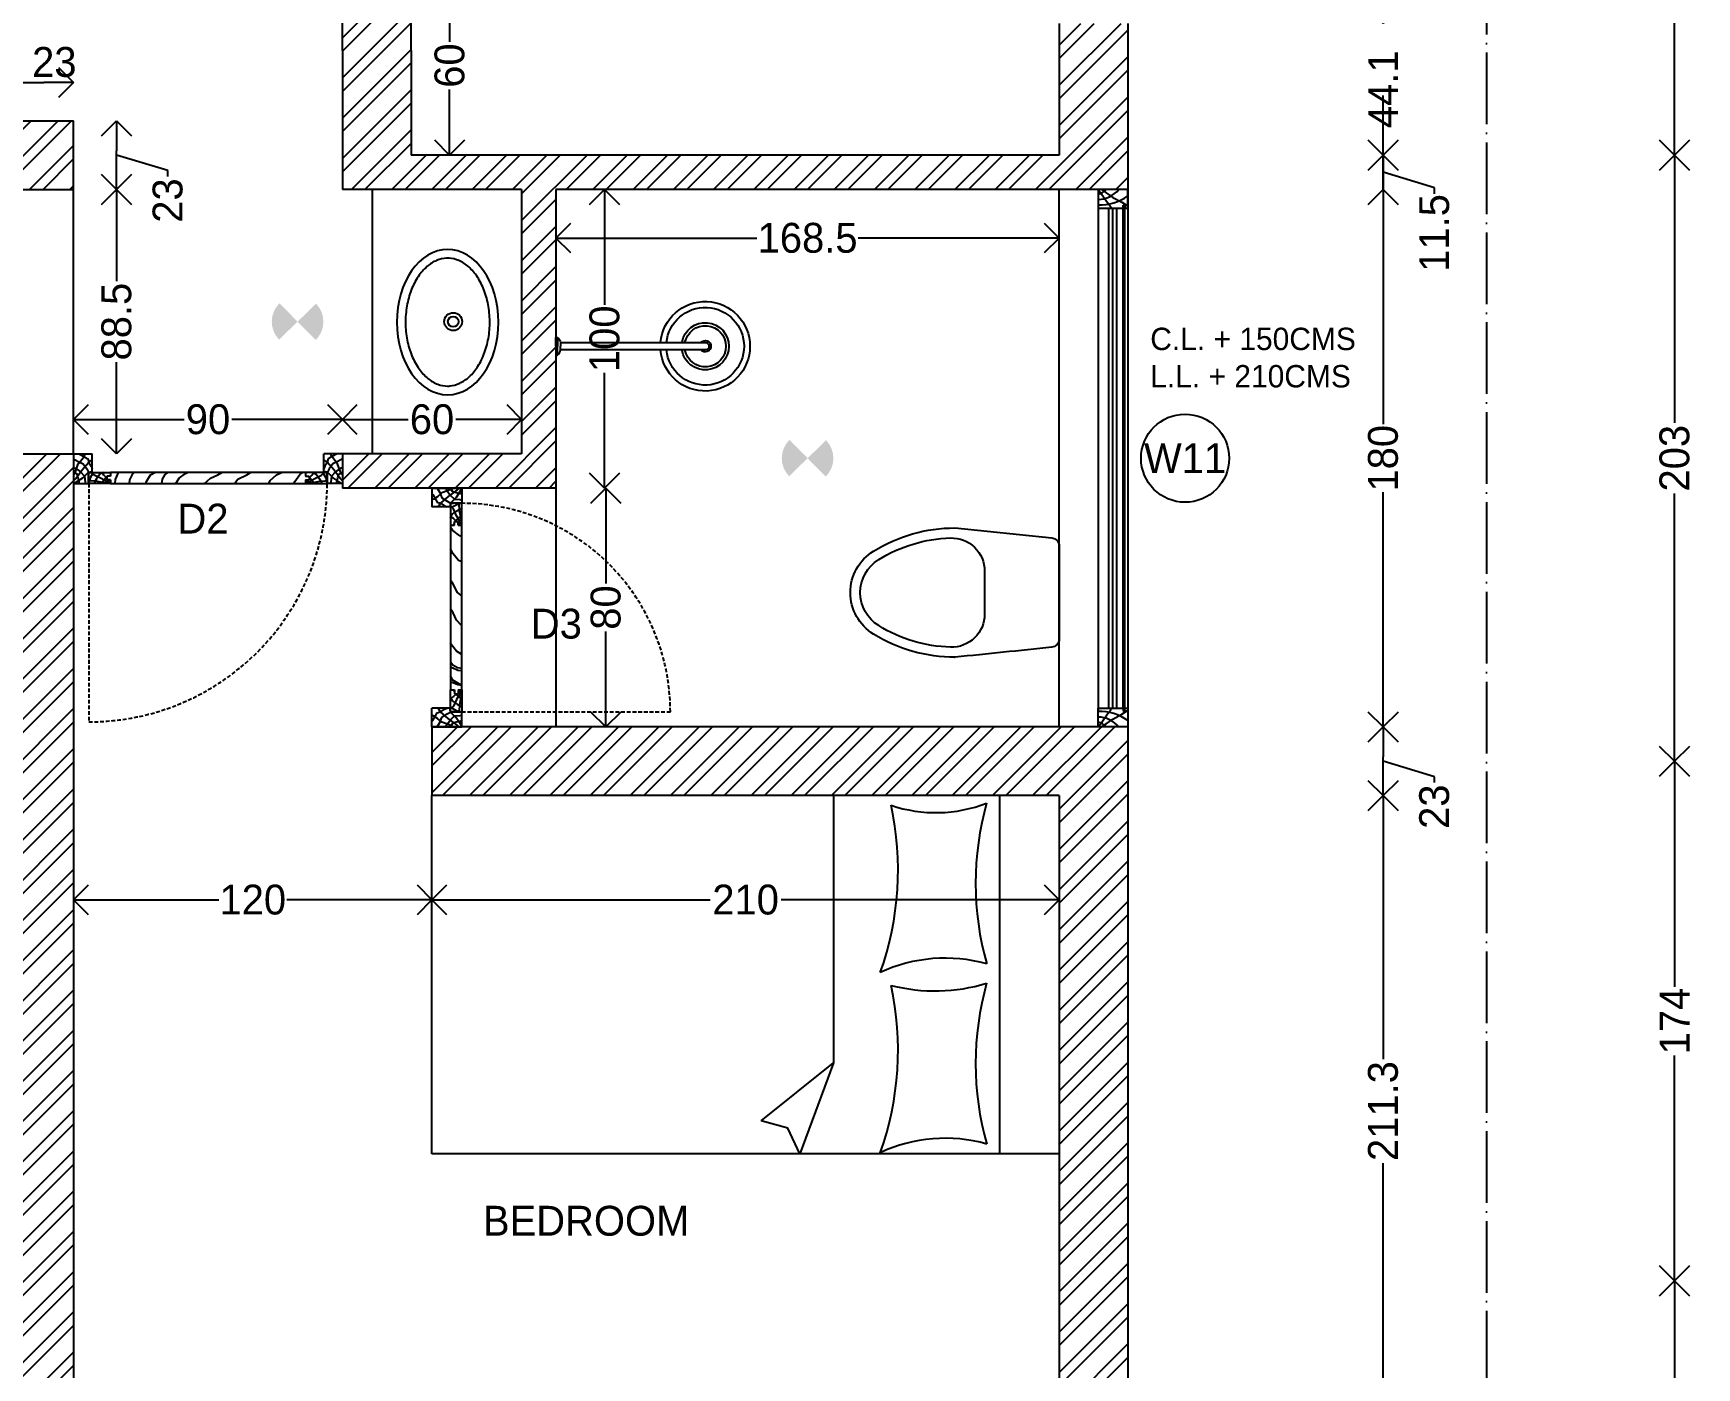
# Model space of a CAD drawing. Header units: metres. Extents: x -16 to 65907, y -5261 to 15511.
# Drawn here: x 20078 to 20635, y 4716 to 5163 of the extents above; entities that cross this region are included whole.
import ezdxf

# ---------------------------------------------------------------- set-up
doc = ezdxf.new("R2010")
doc.units = ezdxf.units.M
doc.header["$PDMODE"] = 67
doc.header["$PDSIZE"] = -5
for name, pattern in [('ACAD_ISO03W100', [30, 12, -18]), ('ACAD_ISO04W100', [30, 24, -3, 0, -3]), ('DASHED', [19.05, 12.7, -6.35])]:
    doc.linetypes.add(name, pattern=pattern)
doc.layers.get('0').update_dxf_attribs({"color": 6})
for name, color, linetype in [('BC-BOUNDARY', 3, 'ACAD_ISO04W100'), ('BC-CILL', 23, 'Continuous'), ('BC-DIMENSION', 8, 'Continuous'), ('BC-ELEC_FIT', 10, 'Continuous'), ('BC-FURNITURE', 5, 'Continuous'), ('BC-GREYCOLOR', 8, 'Continuous'), ('BC-HATCH', 8, 'Continuous'), ('BC-JOINERY', 93, 'Continuous'), ('BC-PLUMB-FIXTURE', 118, 'Continuous'), ('BC-TEXT', 7, 'Continuous'), ('BC-WALLS', 1, 'Continuous'), ('BC-WHITECOLOR', 7, 'Continuous')]:
    doc.layers.add(name, color=color, linetype=linetype)
doc.layers.get('BC-ELEC_FIT').off()
doc.styles.add('BC-1IN10-3', font='FreeSans.ttf', dxfattribs={"height": 6})
doc.styles.add('BC-1IN50-1', font='FreeSans.ttf', dxfattribs={"height": 10})
doc.dimstyles.new('BC-1IN10-3', dxfattribs={"dimtxt": 6, "dimasz": 6, "dimexe": 0.18, "dimexo": 0.0625, "dimgap": 1, "dimtad": 0, "dimtoh": 1, "dimzin": 12, "dimdsep": 46, "dimtxsty": 'BC-1IN10-3', "dimblk": 'OPEN90', "dimcen": 0.09, "dimse1": 1, "dimse2": 1, "dimclrd": 256, "dimclre": 256, "dimclrt": 7, "dimadec": 0, "dimazin": 0, "dimtfac": 1, "dimtdec": 1, "dimtofl": 0, "dimtmove": 1, "dimatfit": 3, "dimldrblk": 'OPEN90', "dimfxl": 1, "dimtolj": 1, "dimtzin": 0, "dimlwd": -3, "dimarcsym": 0})
doc.dimstyles.new('BC-1IN50-1', dxfattribs={"dimtxt": 10, "dimasz": 10, "dimexe": 0.18, "dimexo": 0.0625, "dimgap": 1, "dimtad": 0, "dimdec": 1, "dimzin": 12, "dimdsep": 46, "dimtxsty": 'BC-1IN50-1', "dimblk": 'OPEN90', "dimcen": 0.09, "dimse1": 1, "dimse2": 1, "dimclrd": 8, "dimclre": 256, "dimclrt": 7, "dimadec": 0, "dimazin": 0, "dimtfac": 1, "dimtdec": 0, "dimtofl": 0, "dimtmove": 1, "dimatfit": 3, "dimfxl": 1, "dimtolj": 1, "dimtzin": 0, "dimlwd": -3, "dimarcsym": 0})

# ---------------------------------------------------------------- blocks, each defined once
blk = doc.blocks.new('BC-WC')
at = {"linetype": 'ByBlock'}
for points in [[(193.3, 400), (461.7, 520.1, -0.384412), (493.6, 509.8), (633.6, 267.3, -0.383904), (626.6, 234.6, -0.001434), (389.3, 62.9, -0.140641), (141, 0, -0.259738), (18, 73.6, -0.259738), (15.8, 216.9, -0.139471)], [(336.3, 332.2), (401.2, 219.9, -0.422961), (362, 81.9, -0.13189), (141.9, 30, -0.259738), (44, 88.6, -0.259738), (42.2, 202.7, -0.13189), (197.1, 367.3, -0.422961)]]:
    blk.add_lwpolyline(points, format="xyb", close=True, dxfattribs=at)
blk.add_arc((374.7, 83.2), 25, 299.84, 305.7189, dxfattribs=at)
blk = doc.blocks.new('BC-WASH-COUNTER')
for radius in [2.5, 1.47]:
    blk.add_circle((20.09, 15.74), radius)
at = {"extrusion": (0, 0, -1)}
blk.add_ellipse((20.23, 14.18), major_axis=(-20.28, 0), ratio=0.7, start_param=3.141593, end_param=9.424778, dxfattribs=at)
blk.add_open_spline([(38.07, 14.18), (38.07, 13.26), (37.9, 12.33), (37.2, 10.48), (36.67, 9.56), (35.23, 7.8), (34.32, 6.96), (32.19, 5.44), (30.95, 4.77), (28.25, 3.65), (26.77, 3.21), (23.7, 2.6), (22.09, 2.44), (18.88, 2.41), (17.27, 2.54), (14.17, 3.08), (12.68, 3.5), (9.92, 4.56), (8.66, 5.22), (6.45, 6.7), (5.5, 7.53), (3.99, 9.27), (3.41, 10.18), (2.64, 12.03), (2.43, 12.95), (2.35, 14.81), (2.49, 15.74), (3.11, 17.58), (3.6, 18.51), (4.95, 20.28), (5.82, 21.14), (7.89, 22.69), (9.09, 23.39), (11.74, 24.56), (13.19, 25.03), (16.24, 25.69), (17.83, 25.88), (21.04, 25.98), (22.66, 25.88), (25.78, 25.4), (27.29, 25.01), (30.1, 24), (31.39, 23.37), (33.67, 21.93), (34.65, 21.12), (36.25, 19.39), (36.86, 18.48), (37.72, 16.65), (37.97, 15.72), (38.06, 14.59), (38.07, 14.39), (38.07, 14.18)], degree=3, knots=[0, 0, 0, 0, 0.25944, 0.25944, 0.518879, 0.518879, 0.778319, 0.778319, 1.037759, 1.037759, 1.297198, 1.297198, 1.556638, 1.556638, 1.816078, 1.816078, 2.075517, 2.075517, 2.334957, 2.334957, 2.594397, 2.594397, 2.853836, 2.853836, 3.113276, 3.113276, 3.372716, 3.372716, 3.632155, 3.632155, 3.891595, 3.891595, 4.151035, 4.151035, 4.410474, 4.410474, 4.669914, 4.669914, 4.929354, 4.929354, 5.188793, 5.188793, 5.448233, 5.448233, 5.707673, 5.707673, 5.967112, 5.967112, 6.226552, 6.226552, 6.283185, 6.283185, 6.283185, 6.283185])
blk = doc.blocks.new('BC-SHOWER')
for p in [(-12.3, -15.1), (12.3, -15.1)]:
    blk.add_line(p, (0, -15.1))
for points in [[(0, 0), (-29.6, 0)], [(0, 0), (29.6, 0)], [(-29.6, -4.1), (0, -4.1)], [(-28.3, -5.1), (0, -5.1)], [(29.6, -4.1), (0, -4.1)], [(28.3, -5.1), (0, -5.1)]]:
    blk.add_lwpolyline(points)
for points in [[(-29.6, 0), (-29.6, -4.1, 0.347987), (-28.6, -5.1), (-28.3, -5.1, 0.2725), (-12.3, -15.1, 6.671192)], [(29.6, 0), (29.6, -4.1, -0.347987), (28.6, -5.1), (28.3, -5.1, -0.2725), (12.3, -15.1, -6.671192)], [(-12.3, -15.1), (-12.3, -500, 1), (12.3, -500), (12.3, -15.1)]]:
    blk.add_lwpolyline(points, format="xyb")
for centre, radius, start, end in [((0, -499.7), 150, 94.703, 85.297), ((0, -499.7), 130, 95.4289, 84.5711), ((0, -500), 79.1, 100.1897, 79.8103), ((0, -500), 69.1, 100.1897, 79.8103), ((0, -500), 19.1, 130.087, 49.9128)]:
    blk.add_arc(centre, radius, start, end)
blk = doc.blocks.new('_OPEN90')
at = {"color": 0, "linetype": 'ByBlock'}
for p, q in [((0, 0), (-1, 0)), ((-0.5, 0.5), (0, 0)), ((0, 0), (-0.5, -0.5))]:
    blk.add_line(p, q, dxfattribs=at)
blk = doc.blocks.new('*D1038')
at = {"layer": 'BC-DIMENSION', "color": 8, "lineweight": -3}
for p, q in [((20217.28, 5172.57), (20217.28, 5160.56)), ((20217.28, 5132.57), (20217.28, 5144.57))]:
    blk.add_line(p, q, dxfattribs=at)
at = {"layer": 'Defpoints', "color": 0}
for p in [(20204.38, 5182.57), (20204.38, 5122.57), (20217.28, 5122.57)]:
    blk.add_point(p, dxfattribs=at)
at = {"layer": 'BC-DIMENSION', "color": 8, "lineweight": -3, "xscale": 10, "yscale": 10, "zscale": 10}
for p, rotation in [((20217.28, 5182.57), 90), ((20217.28, 5122.57), 270)]:
    blk.add_blockref('_OPEN90', p, dxfattribs=dict(at, rotation=rotation))
at = {"layer": 'BC-DIMENSION', "color": 7, "insert": (20217.28, 5152.57), "char_height": 10, "attachment_point": 5, "rotation": 90, "style": 'BC-1IN50-1'}
blk.add_mtext('\\A1;60', dxfattribs=at)
blk = doc.blocks.new('*D1199')
at = {"layer": 'BC-DIMENSION', "color": 8, "linetype": 'Continuous', "lineweight": -3}
for p, q in [((20627.4, 4735.57), (20627.4, 4680.34)), ((20627.4, 4591.27), (20627.4, 4646.49))]:
    blk.add_line(p, q, dxfattribs=at)
at = {"layer": 'Defpoints', "color": 0}
for p in [(20627.4, 4745.57), (20634.82, 4745.57), (20634.82, 4581.27)]:
    blk.add_point(p, dxfattribs=at)
at = {"layer": 'BC-DIMENSION', "color": 8, "lineweight": -3, "xscale": 10, "yscale": 10, "zscale": 10}
for p, rotation in [((20627.4, 4745.57), 90), ((20627.4, 4581.27), 270)]:
    blk.add_blockref('_OPEN90', p, dxfattribs=dict(at, rotation=rotation))
at = {"layer": 'BC-DIMENSION', "color": 7, "insert": (20627.4, 4663.42), "char_height": 10, "attachment_point": 5, "rotation": 90, "style": 'BC-1IN50-1'}
blk.add_mtext('\\A1;164.3', dxfattribs=at)
blk = doc.blocks.new('*D1200')
at = {"layer": 'BC-DIMENSION', "color": 8, "linetype": 'Continuous', "lineweight": -3}
for p, q in [((20627.4, 4909.57), (20627.4, 4844.06)), ((20627.4, 4755.57), (20627.4, 4821.07))]:
    blk.add_line(p, q, dxfattribs=at)
at = {"layer": 'Defpoints', "color": 0}
for p in [(20627.4, 4919.57), (20634.82, 4919.57), (20634.82, 4745.57)]:
    blk.add_point(p, dxfattribs=at)
at = {"layer": 'BC-DIMENSION', "color": 8, "lineweight": -3, "xscale": 10, "yscale": 10, "zscale": 10}
for p, rotation in [((20627.4, 4919.57), 90), ((20627.4, 4745.57), 270)]:
    blk.add_blockref('_OPEN90', p, dxfattribs=dict(at, rotation=rotation))
at = {"layer": 'BC-DIMENSION', "color": 7, "insert": (20627.4, 4832.57), "char_height": 10, "attachment_point": 5, "rotation": 90, "style": 'BC-1IN50-1'}
blk.add_mtext('\\A1;174', dxfattribs=at)
blk = doc.blocks.new('*D1201')
at = {"layer": 'BC-DIMENSION', "color": 8, "linetype": 'Continuous', "lineweight": -3}
for p, q in [((20627.4, 5112.57), (20627.4, 5032.93)), ((20627.4, 4929.57), (20627.4, 5009.2))]:
    blk.add_line(p, q, dxfattribs=at)
at = {"layer": 'Defpoints', "color": 0}
for p in [(20627.4, 5122.57), (20634.82, 5122.57), (20634.82, 4919.57)]:
    blk.add_point(p, dxfattribs=at)
at = {"layer": 'BC-DIMENSION', "color": 8, "lineweight": -3, "xscale": 10, "yscale": 10, "zscale": 10}
for p, rotation in [((20627.4, 5122.57), 90), ((20627.4, 4919.57), 270)]:
    blk.add_blockref('_OPEN90', p, dxfattribs=dict(at, rotation=rotation))
at = {"layer": 'BC-DIMENSION', "color": 7, "insert": (20627.4, 5021.07), "char_height": 10, "attachment_point": 5, "rotation": 90, "style": 'BC-1IN50-1'}
blk.add_mtext('\\A1;203', dxfattribs=at)
blk = doc.blocks.new('*D1202')
at = {"layer": 'BC-DIMENSION', "color": 8, "linetype": 'Continuous', "lineweight": -3}
for p, q in [((20627.4, 5262.77), (20627.4, 5214.63)), ((20627.4, 5132.57), (20627.4, 5180.71))]:
    blk.add_line(p, q, dxfattribs=at)
at = {"layer": 'Defpoints', "color": 0}
for p in [(20627.4, 5272.77), (20634.82, 5272.77), (20634.82, 5122.57)]:
    blk.add_point(p, dxfattribs=at)
at = {"layer": 'BC-DIMENSION', "color": 8, "lineweight": -3, "xscale": 10, "yscale": 10, "zscale": 10}
for p, rotation in [((20627.4, 5272.77), 90), ((20627.4, 5122.57), 270)]:
    blk.add_blockref('_OPEN90', p, dxfattribs=dict(at, rotation=rotation))
at = {"layer": 'BC-DIMENSION', "color": 7, "insert": (20627.4, 5197.67), "char_height": 10, "attachment_point": 5, "rotation": 90, "style": 'BC-1IN50-1'}
blk.add_mtext('\\A1;150.2', dxfattribs=at)
blk = doc.blocks.new('*D1238')
at = {"layer": 'BC-TEXT', "color": 8, "linetype": 'Continuous', "lineweight": -3}
for p, q in [((20529.82, 4898.07), (20529.82, 4819.81)), ((20529.82, 4706.78), (20529.82, 4785.03))]:
    blk.add_line(p, q, dxfattribs=at)
at = {"layer": 'Defpoints', "color": 0}
for p in [(20421.38, 4908.07), (20529.82, 4908.07), (20444.38, 4696.78)]:
    blk.add_point(p, dxfattribs=at)
at = {"layer": 'BC-TEXT', "color": 8, "lineweight": -3, "xscale": 10, "yscale": 10, "zscale": 10}
for p, rotation in [((20529.82, 4908.07), 90), ((20529.82, 4696.78), 270)]:
    blk.add_blockref('_OPEN90', p, dxfattribs=dict(at, rotation=rotation))
at = {"layer": 'BC-TEXT', "color": 7, "insert": (20529.82, 4802.42), "char_height": 10, "attachment_point": 5, "rotation": 90, "style": 'BC-1IN50-1'}
blk.add_mtext('\\A1;211.3', dxfattribs=at)
blk = doc.blocks.new('*D1239')
at = {"layer": 'BC-TEXT', "color": 8, "linetype": 'Continuous', "lineweight": -3}
for p, q in [((20529.82, 4918.07), (20529.82, 4921.07)), ((20546.97, 4914.42), (20529.82, 4919.57)), ((20546.97, 4912.42), (20546.97, 4914.42))]:
    blk.add_line(p, q, dxfattribs=at)
at = {"layer": 'Defpoints', "color": 0}
for p in [(20444.38, 4931.07), (20529.82, 4931.07), (20421.38, 4908.07)]:
    blk.add_point(p, dxfattribs=at)
at = {"layer": 'BC-TEXT', "color": 8, "lineweight": -3, "xscale": 10, "yscale": 10, "zscale": 10}
for p, rotation in [((20529.82, 4931.07), 90), ((20529.82, 4908.07), 270)]:
    blk.add_blockref('_OPEN90', p, dxfattribs=dict(at, rotation=rotation))
at = {"layer": 'BC-TEXT', "color": 7, "insert": (20546.97, 4904.37), "char_height": 10, "attachment_point": 5, "rotation": 90, "style": 'BC-1IN50-1'}
blk.add_mtext('\\A1;23', dxfattribs=at)
blk = doc.blocks.new('*D1240')
at = {"layer": 'BC-TEXT', "color": 8, "linetype": 'Continuous', "lineweight": -3}
for p, q in [((20529.82, 5101.07), (20529.82, 5032.47)), ((20529.82, 4941.07), (20529.82, 5009.66))]:
    blk.add_line(p, q, dxfattribs=at)
at = {"layer": 'Defpoints', "color": 0}
for p in [(20444.38, 5111.07), (20529.82, 5111.07), (20444.38, 4931.07)]:
    blk.add_point(p, dxfattribs=at)
at = {"layer": 'BC-TEXT', "color": 8, "lineweight": -3, "xscale": 10, "yscale": 10, "zscale": 10}
for p, rotation in [((20529.82, 5111.07), 90), ((20529.82, 4931.07), 270)]:
    blk.add_blockref('_OPEN90', p, dxfattribs=dict(at, rotation=rotation))
at = {"layer": 'BC-TEXT', "color": 7, "insert": (20529.82, 5021.07), "char_height": 10, "attachment_point": 5, "rotation": 90, "style": 'BC-1IN50-1'}
blk.add_mtext('\\A1;180', dxfattribs=at)
blk = doc.blocks.new('*D1241')
at = {"layer": 'BC-TEXT', "color": 8, "linetype": 'Continuous', "lineweight": -3}
for p, q in [((20529.82, 5132.57), (20529.82, 5142.57)), ((20529.82, 5111.07), (20529.82, 5122.57)), ((20546.97, 5111.67), (20529.82, 5116.82)), ((20546.97, 5109.67), (20546.97, 5111.67)), ((20529.82, 5101.07), (20529.82, 5091.07))]:
    blk.add_line(p, q, dxfattribs=at)
at = {"layer": 'Defpoints', "color": 0}
for p in [(20421.38, 5122.57), (20529.82, 5122.57), (20444.38, 5111.07)]:
    blk.add_point(p, dxfattribs=at)
at = {"layer": 'BC-TEXT', "color": 8, "lineweight": -3, "xscale": 10, "yscale": 10, "zscale": 10}
for p, rotation in [((20529.82, 5122.57), 270), ((20529.82, 5111.07), 90)]:
    blk.add_blockref('_OPEN90', p, dxfattribs=dict(at, rotation=rotation))
at = {"layer": 'BC-TEXT', "color": 7, "insert": (20546.97, 5096.51), "char_height": 10, "attachment_point": 5, "rotation": 90, "style": 'BC-1IN50-1'}
blk.add_mtext('\\A1;11.5', dxfattribs=at)
blk = doc.blocks.new('*D1242')
at = {"layer": 'BC-TEXT', "color": 8, "linetype": 'Continuous', "lineweight": -3}
for p, q in [((20529.82, 5176.67), (20529.82, 5186.67)), ((20529.82, 5112.57), (20529.82, 5102.57))]:
    blk.add_line(p, q, dxfattribs=at)
at = {"layer": 'Defpoints', "color": 0}
for p in [(20444.38, 5166.67), (20529.82, 5166.67), (20421.38, 5122.57)]:
    blk.add_point(p, dxfattribs=at)
at = {"layer": 'BC-TEXT', "color": 8, "lineweight": -3, "xscale": 10, "yscale": 10, "zscale": 10}
for p, rotation in [((20529.82, 5166.67), 270), ((20529.82, 5122.57), 90)]:
    blk.add_blockref('_OPEN90', p, dxfattribs=dict(at, rotation=rotation))
at = {"layer": 'BC-TEXT', "color": 7, "insert": (20529.82, 5144.62), "char_height": 10, "attachment_point": 5, "rotation": 90, "style": 'BC-1IN50-1'}
blk.add_mtext('\\A1;44.1', dxfattribs=at)
blk = doc.blocks.new('*D1257')
at = {"layer": 'BC-TEXT', "color": 8, "linetype": 'Continuous', "lineweight": -3}
for p, q in [((20262.88, 5094.82), (20320.15, 5094.82)), ((20411.38, 5094.82), (20354.1, 5094.82))]:
    blk.add_line(p, q, dxfattribs=at)
at = {"layer": 'Defpoints', "color": 0}
for p in [(20252.88, 5111.07), (20421.38, 5111.07), (20421.38, 5094.82)]:
    blk.add_point(p, dxfattribs=at)
at = {"layer": 'BC-TEXT', "color": 8, "lineweight": -3, "xscale": 10, "yscale": 10, "zscale": 10, "rotation": 180}
blk.add_blockref('_OPEN90', (20252.88, 5094.82), dxfattribs=at)
at = {"layer": 'BC-TEXT', "color": 8, "lineweight": -3, "xscale": 10, "yscale": 10, "zscale": 10}
blk.add_blockref('_OPEN90', (20421.38, 5094.82), dxfattribs=at)
at = {"layer": 'BC-TEXT', "color": 7, "insert": (20337.13, 5094.82), "char_height": 10, "attachment_point": 5, "style": 'BC-1IN50-1'}
blk.add_mtext('\\A1;168.5', dxfattribs=at)
blk = doc.blocks.new('*D1258')
at = {"layer": 'BC-TEXT', "color": 8, "linetype": 'Continuous', "lineweight": -3}
for p, q in [((20269.16, 5101.07), (20269.16, 5072.47)), ((20269.16, 5021.07), (20269.16, 5049.66))]:
    blk.add_line(p, q, dxfattribs=at)
at = {"layer": 'Defpoints', "color": 0}
for p in [(20252.88, 5111.07), (20269.16, 5111.07), (20252.88, 5011.07)]:
    blk.add_point(p, dxfattribs=at)
at = {"layer": 'BC-TEXT', "color": 8, "lineweight": -3, "xscale": 10, "yscale": 10, "zscale": 10}
for p, rotation in [((20269.16, 5111.07), 90), ((20269.16, 5011.07), 270)]:
    blk.add_blockref('_OPEN90', p, dxfattribs=dict(at, rotation=rotation))
at = {"layer": 'BC-TEXT', "color": 7, "insert": (20269.16, 5061.07), "char_height": 10, "attachment_point": 5, "rotation": 90, "style": 'BC-1IN50-1'}
blk.add_mtext('\\A1;100', dxfattribs=at)
blk = doc.blocks.new('*D1259')
at = {"layer": 'BC-TEXT', "color": 8, "linetype": 'Continuous', "lineweight": -3}
for p, q in [((20269.57, 5001.07), (20269.57, 4979.1)), ((20269.57, 4941.07), (20269.57, 4963.03))]:
    blk.add_line(p, q, dxfattribs=at)
at = {"layer": 'Defpoints', "color": 0}
for p in [(20252.88, 5011.07), (20252.88, 4931.07), (20269.57, 4931.07)]:
    blk.add_point(p, dxfattribs=at)
at = {"layer": 'BC-TEXT', "color": 8, "lineweight": -3, "xscale": 10, "yscale": 10, "zscale": 10}
for p, rotation in [((20269.57, 5011.07), 90), ((20269.57, 4931.07), 270)]:
    blk.add_blockref('_OPEN90', p, dxfattribs=dict(at, rotation=rotation))
at = {"layer": 'BC-TEXT', "color": 7, "insert": (20269.57, 4971.07), "char_height": 10, "attachment_point": 5, "rotation": 90, "style": 'BC-1IN50-1'}
blk.add_mtext('\\A1;80', dxfattribs=at)
blk = doc.blocks.new('*D1260')
at = {"layer": 'BC-TEXT', "color": 8, "linetype": 'Continuous', "lineweight": -3}
for p, q in [((20191.38, 5034.06), (20203.38, 5034.06)), ((20231.38, 5034.06), (20219.37, 5034.06))]:
    blk.add_line(p, q, dxfattribs=at)
at = {"layer": 'Defpoints', "color": 0}
for p in [(20181.38, 5034.06), (20181.38, 5022.57), (20241.38, 5022.57)]:
    blk.add_point(p, dxfattribs=at)
at = {"layer": 'BC-TEXT', "color": 8, "lineweight": -3, "xscale": 10, "yscale": 10, "zscale": 10, "rotation": 180}
blk.add_blockref('_OPEN90', (20181.38, 5034.06), dxfattribs=at)
at = {"layer": 'BC-TEXT', "color": 8, "lineweight": -3, "xscale": 10, "yscale": 10, "zscale": 10}
blk.add_blockref('_OPEN90', (20241.38, 5034.06), dxfattribs=at)
at = {"layer": 'BC-TEXT', "color": 7, "insert": (20211.38, 5034.06), "char_height": 10, "attachment_point": 5, "style": 'BC-1IN50-1'}
blk.add_mtext('\\A1;60', dxfattribs=at)
blk = doc.blocks.new('*D1261')
at = {"layer": 'BC-TEXT', "color": 8, "linetype": 'Continuous', "lineweight": -3}
for p, q in [((20101.38, 5034.06), (20128.35, 5034.06)), ((20171.38, 5034.06), (20144.41, 5034.06))]:
    blk.add_line(p, q, dxfattribs=at)
at = {"layer": 'Defpoints', "color": 0}
for p in [(20091.38, 5034.06), (20091.38, 5022.57), (20181.38, 5022.57)]:
    blk.add_point(p, dxfattribs=at)
at = {"layer": 'BC-TEXT', "color": 8, "lineweight": -3, "xscale": 10, "yscale": 10, "zscale": 10, "rotation": 180}
blk.add_blockref('_OPEN90', (20091.38, 5034.06), dxfattribs=at)
at = {"layer": 'BC-TEXT', "color": 8, "lineweight": -3, "xscale": 10, "yscale": 10, "zscale": 10}
blk.add_blockref('_OPEN90', (20181.38, 5034.06), dxfattribs=at)
at = {"layer": 'BC-TEXT', "color": 7, "insert": (20136.38, 5034.06), "char_height": 10, "attachment_point": 5, "style": 'BC-1IN50-1'}
blk.add_mtext('\\A1;90', dxfattribs=at)
blk = doc.blocks.new('*D1262')
at = {"layer": 'BC-TEXT', "color": 8, "linetype": 'Continuous', "lineweight": -3}
for p, q in [((20105.75, 5101.07), (20105.75, 5080.42)), ((20105.75, 5032.57), (20105.75, 5053.21))]:
    blk.add_line(p, q, dxfattribs=at)
at = {"layer": 'Defpoints', "color": 0}
for p in [(20091.38, 5111.07), (20091.38, 5022.57), (20105.75, 5022.57)]:
    blk.add_point(p, dxfattribs=at)
at = {"layer": 'BC-TEXT', "color": 8, "lineweight": -3, "xscale": 10, "yscale": 10, "zscale": 10}
for p, rotation in [((20105.75, 5111.07), 90), ((20105.75, 5022.57), 270)]:
    blk.add_blockref('_OPEN90', p, dxfattribs=dict(at, rotation=rotation))
at = {"layer": 'BC-TEXT', "color": 7, "insert": (20105.75, 5066.82), "char_height": 10, "attachment_point": 5, "rotation": 90, "style": 'BC-1IN50-1'}
blk.add_mtext('\\A1;88.5', dxfattribs=at)
blk = doc.blocks.new('*D1273')
at = {"layer": 'BC-TEXT', "color": 8, "linetype": 'Continuous', "lineweight": -3}
for p, q in [((20221.38, 4873.19), (20304.51, 4873.19)), ((20411.38, 4873.19), (20328.25, 4873.19))]:
    blk.add_line(p, q, dxfattribs=at)
at = {"layer": 'Defpoints', "color": 0}
for p in [(20211.38, 4891.21), (20421.38, 4891.21), (20421.38, 4873.19)]:
    blk.add_point(p, dxfattribs=at)
at = {"layer": 'BC-TEXT', "color": 8, "lineweight": -3, "xscale": 10, "yscale": 10, "zscale": 10, "rotation": 180}
blk.add_blockref('_OPEN90', (20211.38, 4873.19), dxfattribs=at)
at = {"layer": 'BC-TEXT', "color": 8, "lineweight": -3, "xscale": 10, "yscale": 10, "zscale": 10}
blk.add_blockref('_OPEN90', (20421.38, 4873.19), dxfattribs=at)
at = {"layer": 'BC-TEXT', "color": 7, "insert": (20316.38, 4873.19), "char_height": 10, "attachment_point": 5, "style": 'BC-1IN50-1'}
blk.add_mtext('\\A1;210', dxfattribs=at)
blk = doc.blocks.new('*D1274')
at = {"layer": 'BC-TEXT', "color": 8, "linetype": 'Continuous', "lineweight": -3}
for p, q in [((20101.38, 4873.19), (20139.97, 4873.19)), ((20201.38, 4873.19), (20162.78, 4873.19))]:
    blk.add_line(p, q, dxfattribs=at)
at = {"layer": 'Defpoints', "color": 0}
for p in [(20091.38, 4891.21), (20211.38, 4891.21), (20091.38, 4873.19)]:
    blk.add_point(p, dxfattribs=at)
at = {"layer": 'BC-TEXT', "color": 8, "lineweight": -3, "xscale": 10, "yscale": 10, "zscale": 10, "rotation": 180}
blk.add_blockref('_OPEN90', (20091.38, 4873.19), dxfattribs=at)
at = {"layer": 'BC-TEXT', "color": 8, "lineweight": -3, "xscale": 10, "yscale": 10, "zscale": 10}
blk.add_blockref('_OPEN90', (20211.38, 4873.19), dxfattribs=at)
at = {"layer": 'BC-TEXT', "color": 7, "insert": (20151.38, 4873.19), "char_height": 10, "attachment_point": 5, "style": 'BC-1IN50-1'}
blk.add_mtext('\\A1;120', dxfattribs=at)
blk = doc.blocks.new('*D1483')
at = {"layer": 'BC-TEXT', "color": 8, "linetype": 'Continuous', "lineweight": -3}
blk.add_line((20078.38, 5146.88), (20081.38, 5146.88), dxfattribs=at)
at = {"layer": 'Defpoints', "color": 0}
for p in [(20091.38, 5146.88), (20068.38, 5134.07), (20091.38, 5134.07)]:
    blk.add_point(p, dxfattribs=at)
at = {"layer": 'BC-TEXT', "color": 8, "lineweight": -3, "xscale": 10, "yscale": 10, "zscale": 10, "rotation": 180}
blk.add_blockref('_OPEN90', (20068.38, 5146.88), dxfattribs=at)
at = {"layer": 'BC-TEXT', "color": 8, "lineweight": -3, "xscale": 10, "yscale": 10, "zscale": 10}
blk.add_blockref('_OPEN90', (20091.38, 5146.88), dxfattribs=at)
at = {"layer": 'BC-TEXT', "color": 7, "insert": (20084.93, 5153.72), "char_height": 10, "attachment_point": 5, "style": 'BC-1IN50-1'}
blk.add_mtext('\\A1;23', dxfattribs=at)
blk = doc.blocks.new('*D1484')
at = {"layer": 'BC-TEXT', "color": 8, "linetype": 'Continuous', "lineweight": -3}
for p, q in [((20105.75, 5121.07), (20105.75, 5124.07)), ((20122.9, 5117.42), (20105.75, 5122.57)), ((20122.9, 5115.42), (20122.9, 5117.42))]:
    blk.add_line(p, q, dxfattribs=at)
at = {"layer": 'Defpoints', "color": 0}
for p in [(20091.38, 5134.07), (20105.75, 5134.07), (20091.38, 5111.07)]:
    blk.add_point(p, dxfattribs=at)
at = {"layer": 'BC-TEXT', "color": 8, "lineweight": -3, "xscale": 10, "yscale": 10, "zscale": 10}
for p, rotation in [((20105.75, 5134.07), 90), ((20105.75, 5111.07), 270)]:
    blk.add_blockref('_OPEN90', p, dxfattribs=dict(at, rotation=rotation))
at = {"layer": 'BC-TEXT', "color": 7, "insert": (20122.9, 5107.37), "char_height": 10, "attachment_point": 5, "rotation": 90, "style": 'BC-1IN50-1'}
blk.add_mtext('\\A1;23', dxfattribs=at)
blk = doc.blocks.new('ele_ceiling_box')
at = {"layer": 'BC-WALLS'}
h = blk.add_hatch(color=256, dxfattribs=at)
edge = h.paths.add_edge_path()
edge.add_ellipse((0, 0), major_axis=(-6.11, 6.11), ratio=1, start_angle=179.7537, end_angle=269.2233)
edge.add_line((6.19, 6.03), (0, 0))
edge.add_line((0, 0), (6.08, -6.13))
edge = h.paths.add_edge_path()
edge.add_line((0, 0), (-6.08, 6.13))
edge.add_ellipse((0, 0), major_axis=(-6.11, 6.11), ratio=1, start_angle=359.7537, end_angle=449.2233)
edge.add_line((-6.19, -6.03), (0, 0))

msp = doc.modelspace()

# ---------------------------------------------------------------- hatches: boundary and pattern name
at = {"layer": 'BC-HATCH', "linetype": 'Continuous'}
h = msp.add_hatch(dxfattribs=at)
h.set_pattern_fill('ANSI32', color=256, style=0)
h.paths.add_polyline_path([(20444.377, 5111.066), (20444.377, 5166.672), (20421.377, 5166.672), (20421.377, 5122.566), (20204.377, 5122.566), (20204.377, 5157.566), (20204.377, 5182.566), (20181.377, 5182.566), (20181.377, 5157.566), (20181.377, 5111.066), (20241.377, 5111.066), (20241.377, 5022.566), (20181.377, 5022.566), (20181.377, 5012.566), (20181.377, 5011.066), (20252.877, 5011.066), (20252.877, 5055.609), (20252.877, 5058.566), (20252.877, 5061.522), (20252.877, 5111.066)])
h = msp.add_hatch(dxfattribs=at)
h.set_pattern_fill('ANSI32', color=256, style=0)
h.paths.add_polyline_path([(20091.377, 5111.066), (20091.377, 5134.066), (20068.377, 5134.066), (20068.377, 5111.066)])
h = msp.add_hatch(dxfattribs=at)
h.set_pattern_fill('ANSI32', color=256, style=0)
h.paths.add_polyline_path([(20091.377, 4592.766), (20091.377, 5022.566), (20068.377, 5022.566), (20068.377, 4569.766), (20317.377, 4569.766), (20317.377, 4572.826), (20317.377, 4577.113), (20317.377, 4578.635), (20317.377, 4579.766), (20317.377, 4592.766)])
h.paths.add_polyline_path([(20444.377, 4696.775), (20444.377, 4931.066), (20211.377, 4931.066), (20211.377, 4908.066), (20421.377, 4908.066), (20421.377, 4696.766), (20434.377, 4696.766), (20434.377, 4696.775), (20435.508, 4696.775), (20437.03, 4696.775), (20441.317, 4696.775)])

# ---------------------------------------------------------------- linework, layer by layer
at = {"layer": 'BC-BOUNDARY'}
msp.add_line((20564.419, 5578.301), (20564.419, 4277.45), dxfattribs=at)
at = {"layer": 'BC-CILL'}
for p, q in [((20421.377, 4931.066), (20421.377, 5111.066)), ((20444.377, 5111.066), (20444.377, 4931.066))]:
    msp.add_line(p, q, dxfattribs=at)
at = {"layer": 'BC-FURNITURE'}
for p, q in [((20191.377, 5111.066), (20191.377, 5022.566)), ((20211.377, 4788.066), (20211.377, 4908.066)), ((20345.828, 4908.066), (20345.828, 4818.571)), ((20401.377, 4908.066), (20401.377, 4788.066)), ((20321.608, 4799.169), (20345.828, 4818.571)), ((20345.828, 4818.571), (20334.525, 4788.066)), ((20330.489, 4796.743), (20321.608, 4799.169)), ((20334.525, 4788.066), (20330.489, 4796.743)), ((20421.377, 4788.066), (20211.377, 4788.066))]:
    msp.add_line(p, q, dxfattribs=at)
for centre, radius, start, end in [((20265.015, 4883.209), 102.4, 340.37977, 12.19977), ((20380.092, 4948.959), 46.588, 251.23166, 291.37574), ((20493.16, 4878.689), 99.779, 164.3673, 195.67653), ((20383.2, 4802.193), 51.446, 74.33254, 114.98513), ((20265.015, 4822.877), 102.4, 340.37977, 12.19977), ((20379.789, 4901.954), 59.285, 255.65753, 286.94987), ((20493.16, 4818.357), 99.779, 164.3673, 195.67653), ((20383.2, 4741.861), 51.446, 74.33254, 114.98513)]:
    msp.add_arc(centre, radius, start, end, dxfattribs=at)
at = {"layer": 'BC-GREYCOLOR', "linetype": 'DASHED', "ltscale": 0.1}
for p, q in [((20096.477, 5012.566), (20096.477, 4932.766)), ((20221.377, 4936.166), (20291.177, 4936.166))]:
    msp.add_line(p, q, dxfattribs=at)
at = {"layer": 'BC-GREYCOLOR', "linetype": 'ACAD_ISO03W100', "ltscale": 0.5}
msp.add_line((20252.877, 5011.066), (20252.877, 4931.066), dxfattribs=at)
at = {"layer": 'BC-GREYCOLOR', "linetype": 'DASHED', "ltscale": 0.1}
for centre, radius, start, end in [((20096.477, 5012.566), 79.8, 270, 2.69346), ((20221.377, 4936.166), 69.8, 0, 93.07969)]:
    msp.add_arc(centre, radius, start, end, dxfattribs=at)
at = {"layer": 'BC-HATCH'}
for points in [[(20434.377, 5111.056), (20435.633, 5109.442), (20437.533, 5106.68), (20438.631, 5105.285), (20438.717, 5104.816)], [(20435.508, 5111.066), (20437.087, 5110.006), (20439.314, 5108.403), (20442.343, 5106.829), (20443.915, 5105.816)], [(20091.377, 5015.496), (20091.855, 5016.152), (20092.96, 5019.219), (20094.258, 5020.739), (20095.032, 5021.899), (20095.277, 5022.566)], [(20091.377, 5020.843), (20092.877, 5019.965), (20094.59, 5019.219), (20095.806, 5017.506), (20096.377, 5016.366)], [(20091.377, 5013.493), (20092.103, 5014.273), (20094.175, 5017.119), (20096.469, 5019.772), (20097.627, 5020.496)], [(20093.168, 5022.566), (20093.568, 5022.314), (20096.11, 5020.822), (20096.579, 5019.468), (20097.298, 5018.366), (20097.627, 5017.513)], [(20179.587, 5022.566), (20179.187, 5022.314), (20176.645, 5020.822), (20176.175, 5019.468), (20175.456, 5018.366), (20175.127, 5017.513)], [(20181.377, 5013.493), (20180.651, 5014.273), (20178.579, 5017.119), (20176.286, 5019.772), (20175.127, 5020.496)], [(20181.377, 5020.843), (20179.878, 5019.965), (20178.165, 5019.219), (20176.949, 5017.506), (20176.377, 5016.366)], [(20181.377, 5015.496), (20180.9, 5016.152), (20179.795, 5019.219), (20178.496, 5020.739), (20177.723, 5021.899), (20177.477, 5022.566)], [(20091.377, 5017.882), (20091.993, 5017.699), (20093.695, 5016.46), (20095.064, 5015.071), (20095.225, 5013.085), (20095.377, 5012.566)], [(20093.216, 5012.566), (20093.291, 5013.168), (20092.932, 5014.494), (20092.545, 5015.738), (20091.377, 5016.316)], [(20091.661, 5012.566), (20092.407, 5013.14), (20094.479, 5014.494), (20096.377, 5016.366), (20097.627, 5016.618)], [(20098.187, 5016.316), (20097.7, 5015.813), (20096.936, 5014.497), (20096.477, 5013.083)], [(20102.468, 5012.566), (20101.816, 5012.842), (20099.44, 5013.238), (20097.162, 5013.493), (20096.477, 5013.814)], [(20103.579, 5012.566), (20102.594, 5013.182), (20100.614, 5014.328), (20098.322, 5015.403), (20097.482, 5016.316)], [(20101.361, 5016.316), (20100.133, 5015.785), (20099.015, 5014.172), (20098.464, 5013.253), (20098.279, 5012.566)], [(20102.527, 5014.694), (20102.227, 5014.54), (20101.024, 5013.04), (20100.859, 5012.566)], [(20102.527, 5014.506), (20101.562, 5015.36), (20100.959, 5016.316)], [(20102.764, 5012.566), (20103.118, 5013.323), (20103.742, 5013.816)], [(20103.777, 5015.337), (20103.249, 5015.066)], [(20103.777, 5013.358), (20103.291, 5013.816)], [(20105.283, 5012.566), (20105.435, 5013.915), (20106.448, 5016.316)], [(20110.144, 5012.566), (20110.263, 5013.874), (20111.23, 5015.808), (20111.65, 5016.316)], [(20115.516, 5012.566), (20115.758, 5013.316), (20117.097, 5015.561), (20118.528, 5016.316)], [(20120.928, 5012.566), (20121.187, 5014.012), (20122.071, 5015.642), (20123.04, 5016.316)], [(20125.597, 5012.566), (20126.767, 5014.352), (20128.883, 5015.992), (20129.495, 5016.316)], [(20135.264, 5012.566), (20137.172, 5014.395), (20139.632, 5015.518), (20140.969, 5016.316)], [(20145.31, 5012.566), (20146.367, 5014.05), (20149.389, 5015.561), (20150.584, 5016.316)], [(20156.701, 5012.566), (20157.16, 5013.661), (20159.362, 5015.474), (20161.044, 5016.316)], [(20165.151, 5012.566), (20165.406, 5013.229), (20167.176, 5015.604), (20168.133, 5016.316)], [(20168.977, 5015.337), (20169.505, 5015.066)], [(20168.977, 5013.358), (20169.463, 5013.816)], [(20169.991, 5012.566), (20169.637, 5013.323), (20169.013, 5013.816)], [(20169.176, 5012.566), (20170.16, 5013.182), (20172.141, 5014.328), (20174.433, 5015.403), (20175.272, 5016.316)], [(20170.227, 5014.506), (20171.193, 5015.36), (20171.795, 5016.316)], [(20170.227, 5014.694), (20170.528, 5014.54), (20171.731, 5013.04), (20171.896, 5012.566)], [(20170.287, 5012.566), (20170.938, 5012.842), (20173.315, 5013.238), (20175.593, 5013.493), (20176.277, 5013.814)], [(20171.393, 5016.316), (20172.622, 5015.785), (20173.739, 5014.172), (20174.291, 5013.253), (20174.476, 5012.566)], [(20174.567, 5016.316), (20175.055, 5015.813), (20175.819, 5014.497), (20176.277, 5013.083)], [(20181.094, 5012.566), (20180.347, 5013.14), (20178.275, 5014.494), (20176.377, 5016.366), (20175.127, 5016.618)], [(20181.377, 5017.882), (20180.762, 5017.699), (20179.059, 5016.46), (20177.69, 5015.071), (20177.529, 5013.085), (20177.378, 5012.566)], [(20179.539, 5012.566), (20179.463, 5013.168), (20179.822, 5014.494), (20180.209, 5015.738), (20181.377, 5016.316)], [(20218.447, 5011.066), (20217.791, 5010.588), (20214.724, 5009.483), (20213.204, 5008.184), (20212.044, 5007.411), (20211.377, 5007.165)], [(20211.377, 5009.275), (20211.629, 5008.875), (20213.121, 5006.333), (20214.475, 5005.864), (20215.577, 5005.145), (20216.43, 5004.816)], [(20213.099, 5011.066), (20213.978, 5009.566), (20214.724, 5007.853), (20216.437, 5006.637), (20217.577, 5006.066)], [(20220.45, 5011.066), (20219.67, 5010.34), (20216.824, 5008.267), (20214.171, 5005.974), (20213.447, 5004.816)], [(20216.061, 5011.066), (20216.243, 5010.45), (20217.483, 5008.748), (20218.872, 5007.378), (20220.858, 5007.217), (20221.377, 5007.066)], [(20221.377, 5010.782), (20220.802, 5010.036), (20219.448, 5007.963), (20217.577, 5006.066), (20217.325, 5004.816)], [(20221.377, 5009.227), (20220.775, 5009.152), (20219.448, 5009.511), (20218.205, 5009.898), (20217.627, 5011.066)], [(20217.627, 5004.256), (20218.13, 5004.743), (20219.445, 5005.507), (20220.859, 5005.966)], [(20221.377, 4998.864), (20220.761, 4999.848), (20219.615, 5001.829), (20218.54, 5004.121), (20217.627, 5004.96)], [(20217.627, 5001.082), (20218.158, 5002.31), (20219.771, 5003.428), (20220.69, 5003.979), (20221.377, 5004.164)], [(20219.437, 4999.916), (20218.582, 5000.881), (20217.627, 5001.484)], [(20219.248, 4999.916), (20219.403, 5000.216), (20220.902, 5001.419), (20221.377, 5001.584)], [(20221.377, 4999.975), (20221.1, 5000.627), (20220.704, 5003.003), (20220.45, 5005.281), (20220.129, 5005.966)], [(20221.377, 4994.839), (20220.713, 4995.094), (20218.339, 4996.864), (20217.627, 4997.821)], [(20218.606, 4998.666), (20218.877, 4999.194)], [(20221.377, 4999.679), (20220.62, 4999.325), (20220.127, 4998.701)], [(20220.585, 4998.666), (20220.127, 4999.151)], [(20221.377, 4986.389), (20220.282, 4986.848), (20218.468, 4989.05), (20217.627, 4990.732)], [(20221.377, 4974.998), (20219.893, 4976.055), (20218.382, 4979.077), (20217.627, 4980.273)], [(20221.377, 4964.952), (20219.548, 4966.86), (20218.425, 4969.321), (20217.627, 4970.657)], [(20221.377, 4955.285), (20219.591, 4956.455), (20217.95, 4958.571), (20217.627, 4959.183)], [(20221.377, 4950.617), (20219.931, 4950.875), (20218.301, 4951.759), (20217.627, 4952.728)], [(20221.377, 4949.833), (20220.069, 4949.951), (20218.135, 4950.918), (20217.627, 4951.338)], [(20221.377, 4945.204), (20220.627, 4945.447), (20218.382, 4946.785), (20217.627, 4948.217)], [(20221.377, 4944.971), (20220.027, 4945.123), (20217.627, 4946.136)], [(20221.377, 4943.267), (20220.761, 4942.283), (20219.615, 4940.302), (20218.54, 4938.01), (20217.627, 4937.171)], [(20219.437, 4942.216), (20218.582, 4941.25), (20217.627, 4940.647)], [(20217.627, 4941.049), (20218.158, 4939.821), (20219.771, 4938.703), (20220.69, 4938.152), (20221.377, 4937.967)], [(20218.606, 4943.466), (20218.877, 4942.938)], [(20219.248, 4942.216), (20219.403, 4941.915), (20220.902, 4940.712), (20221.377, 4940.547)], [(20220.585, 4943.466), (20220.127, 4942.98)], [(20221.377, 4942.452), (20220.62, 4942.806), (20220.127, 4943.43)], [(20221.377, 4942.156), (20221.1, 4941.504), (20220.704, 4939.128), (20220.45, 4936.85), (20220.129, 4936.166)], [(20211.377, 4932.856), (20211.629, 4933.256), (20213.121, 4935.798), (20214.475, 4936.267), (20215.577, 4936.987), (20216.43, 4937.316)], [(20218.447, 4931.066), (20217.791, 4931.543), (20214.724, 4932.648), (20213.204, 4933.947), (20212.044, 4934.72), (20211.377, 4934.966)], [(20213.099, 4931.066), (20213.978, 4932.565), (20214.724, 4934.278), (20216.437, 4935.494), (20217.577, 4936.066)], [(20220.45, 4931.066), (20219.67, 4931.791), (20216.824, 4933.864), (20214.171, 4936.157), (20213.447, 4937.316)], [(20216.061, 4931.066), (20216.243, 4931.681), (20217.483, 4933.383), (20218.872, 4934.753), (20220.858, 4934.914), (20221.377, 4935.065)], [(20221.377, 4931.349), (20220.802, 4932.095), (20219.448, 4934.168), (20217.577, 4936.066), (20217.325, 4937.316)], [(20217.627, 4937.875), (20218.13, 4937.388), (20219.445, 4936.624), (20220.859, 4936.166)], [(20434.377, 4931.075), (20435.633, 4932.689), (20437.533, 4935.451), (20438.631, 4936.846), (20438.717, 4937.316)], [(20435.508, 4931.066), (20437.087, 4932.125), (20439.314, 4933.728), (20442.343, 4935.302), (20443.915, 4936.316)], [(20221.377, 4932.904), (20220.775, 4932.98), (20219.448, 4932.62), (20218.205, 4932.234), (20217.627, 4931.066)]]:
    msp.add_lwpolyline(points, dxfattribs=at)
for centre, radius, start, end in [((20434.174, 5117.041), 9.313, 271.25314, 320.08881), ((20433.645, 5113.713), 4.298, 279.81483, 321.97299), ((20434.979, 5121.814), 15.93, 267.83632, 306.15529), ((20434.979, 4920.317), 15.93, 53.84471, 92.16368), ((20434.174, 4925.09), 9.313, 39.91119, 88.74686), ((20433.645, 4928.418), 4.298, 38.02701, 80.18517)]:
    msp.add_arc(centre, radius, start, end, dxfattribs=at)
at = {"layer": 'BC-JOINERY'}
for p, q in [((20444.377, 5111.066), (20434.377, 5111.066)), ((20434.377, 5111.066), (20434.377, 5104.816)), ((20444.377, 5105.816), (20444.377, 5111.066)), ((20434.377, 5104.816), (20442.777, 5104.816)), ((20442.777, 5104.816), (20442.777, 5105.816)), ((20442.777, 5105.816), (20444.377, 5105.816)), ((20091.377, 5022.566), (20091.377, 5012.566)), ((20091.377, 5022.566), (20097.627, 5022.566)), ((20097.627, 5016.366), (20097.627, 5022.566)), ((20175.127, 5016.366), (20175.127, 5022.566)), ((20181.377, 5022.566), (20175.127, 5022.566)), ((20181.377, 5022.566), (20181.377, 5012.566)), ((20091.377, 5012.566), (20096.377, 5012.566)), ((20096.377, 5016.366), (20097.627, 5016.366)), ((20096.377, 5012.566), (20096.377, 5016.366)), ((20103.777, 5015.066), (20102.527, 5015.066)), ((20102.527, 5015.066), (20102.527, 5013.816)), ((20103.777, 5013.816), (20102.527, 5013.816)), ((20168.977, 5016.316), (20103.777, 5016.316)), ((20103.777, 5012.566), (20168.977, 5012.566)), ((20168.977, 5015.066), (20170.227, 5015.066)), ((20168.977, 5013.816), (20170.227, 5013.816)), ((20170.227, 5015.066), (20170.227, 5013.816)), ((20176.377, 5016.366), (20175.127, 5016.366)), ((20176.377, 5012.566), (20176.377, 5016.366)), ((20181.377, 5012.566), (20176.377, 5012.566)), ((20211.377, 5011.066), (20221.377, 5011.066)), ((20211.377, 5011.066), (20211.377, 5004.816)), ((20221.377, 5011.066), (20221.377, 5006.066)), ((20217.577, 5004.816), (20211.377, 5004.816)), ((20217.577, 5006.066), (20217.577, 5004.816)), ((20221.377, 5006.066), (20217.577, 5006.066)), ((20217.627, 4998.666), (20217.627, 4943.466)), ((20218.877, 4998.666), (20218.877, 4999.916)), ((20218.877, 4999.916), (20220.127, 4999.916)), ((20220.127, 4998.666), (20220.127, 4999.916)), ((20221.377, 4943.466), (20221.377, 4998.666)), ((20218.877, 4943.466), (20218.877, 4942.216)), ((20218.877, 4942.216), (20220.127, 4942.216)), ((20220.127, 4943.466), (20220.127, 4942.216)), ((20217.577, 4937.316), (20211.377, 4937.316)), ((20211.377, 4931.066), (20211.377, 4937.316)), ((20217.577, 4936.066), (20217.577, 4937.316)), ((20221.377, 4936.066), (20217.577, 4936.066)), ((20221.377, 4931.066), (20221.377, 4936.066)), ((20434.377, 4931.066), (20434.377, 4937.316)), ((20434.377, 4937.316), (20442.777, 4937.316)), ((20442.777, 4937.316), (20442.777, 4936.316)), ((20442.777, 4936.316), (20444.377, 4936.316)), ((20444.377, 4936.316), (20444.377, 4931.066)), ((20211.377, 4931.066), (20221.377, 4931.066)), ((20444.377, 4931.066), (20434.377, 4931.066))]:
    msp.add_line(p, q, dxfattribs=at)
for points in [[(20443.377, 5105.816), (20443.377, 5104.816), (20444.377, 5104.816), (20444.377, 5105.816)], [(20443.377, 4936.316), (20443.377, 4937.316), (20444.377, 4937.316), (20444.377, 4936.316)]]:
    msp.add_lwpolyline(points, close=True, dxfattribs=at)
for points in [[(20103.777, 5013.816), (20103.777, 5012.566), (20096.477, 5012.566), (20096.477, 5016.316), (20103.777, 5016.316), (20103.777, 5015.066)], [(20168.977, 5013.816), (20168.977, 5012.566), (20176.277, 5012.566), (20176.277, 5016.316), (20168.977, 5016.316), (20168.977, 5015.066)], [(20220.127, 4998.666), (20221.377, 4998.666), (20221.377, 5005.966), (20217.627, 5005.966), (20217.627, 4998.666), (20218.877, 4998.666)], [(20220.127, 4943.466), (20221.377, 4943.466), (20221.377, 4936.166), (20217.627, 4936.166), (20217.627, 4943.466), (20218.877, 4943.466)]]:
    msp.add_lwpolyline(points, dxfattribs=at)
at = {"layer": 'BC-TEXT', "linetype": 'Continuous'}
msp.add_line((20252.877, 5011.066), (20252.877, 4931.066), dxfattribs=at)
msp.add_circle((20463.528, 5021.066), 14.751, dxfattribs=at)
at = {"layer": 'BC-WALLS'}
for p, q in [((20181.377, 5157.566), (20181.377, 5182.566)), ((20204.377, 5157.566), (20204.377, 5182.566)), ((20421.377, 5166.672), (20421.377, 5122.566)), ((20444.377, 5166.672), (20444.377, 5111.066)), ((20181.377, 5157.566), (20181.377, 5111.066)), ((20204.377, 5157.566), (20204.377, 5122.566)), ((20068.377, 5134.066), (20091.377, 5134.066)), ((20091.377, 5111.066), (20091.377, 5134.066)), ((20421.377, 5122.566), (20204.377, 5122.566)), ((20068.377, 5111.066), (20091.377, 5111.066)), ((20241.377, 5111.066), (20181.377, 5111.066)), ((20241.377, 5111.066), (20241.377, 5022.566)), ((20444.377, 5111.066), (20252.877, 5111.066)), ((20252.877, 5111.066), (20252.877, 5011.066)), ((20068.377, 5022.566), (20091.377, 5022.566)), ((20091.377, 5022.566), (20091.377, 4592.766)), ((20241.377, 5022.566), (20181.377, 5022.566)), ((20181.377, 5022.566), (20181.377, 5011.066)), ((20252.877, 5011.066), (20181.377, 5011.066)), ((20444.377, 4931.066), (20211.377, 4931.066)), ((20211.377, 4931.066), (20211.377, 4908.066)), ((20444.377, 4931.066), (20444.377, 4696.766)), ((20421.377, 4908.066), (20211.377, 4908.066)), ((20421.377, 4908.066), (20421.377, 4696.766))]:
    msp.add_line(p, q, dxfattribs=at)
at = {"layer": 'BC-WHITECOLOR'}
for p, q in [((20091.377, 5022.566), (20091.377, 5111.066)), ((20434.377, 5104.816), (20434.377, 4936.236)), ((20438.034, 4937.316), (20438.034, 5104.816)), ((20439.377, 4937.316), (20439.377, 5104.816)), ((20440.721, 4937.316), (20440.721, 5104.816)), ((20442.777, 4937.316), (20442.777, 5104.816)), ((20443.377, 4937.316), (20443.377, 5104.816)), ((20444.377, 5104.816), (20444.377, 4937.316))]:
    msp.add_line(p, q, dxfattribs=at)

# ---------------------------------------------------------------- block references
at = {"layer": 'BC-ELEC_FIT', "linetype": 'Continuous'}
for p in [(20166.377, 5066.816), (20337.127, 5021.066)]:
    msp.add_blockref('ele_ceiling_box', p, dxfattribs=at)
at = {"layer": 'BC-PLUMB-FIXTURE'}
for name, p, xscale, yscale, zscale, rotation in [('BC-WASH-COUNTER', (20199.597, 5090.924), 1.2, 1.2, 1.2, 270), ('BC-SHOWER', (20252.877, 5058.566), -0.1000000000003638, 0.1000000000003638, 0.1, 89.99999999999997), ('BC-WC', (20345.639, 4969.994), 0.1109936575052854, 0.1109936575052854, 0.1109936575052854, 329.9999975255904)]:
    msp.add_blockref(name, p, dxfattribs=dict(at, xscale=xscale, yscale=yscale, zscale=zscale, rotation=rotation))

# ---------------------------------------------------------------- texts
at = {"layer": 'BC-TEXT', "style": 'BC-1IN50-1'}
for s, insert, char_height, width, attachment_point in [('{\\pxql;\\fUbuntu|b0|i0|c0|p34;{\\C7;C.L. + 150CMS\\PL.L. + 210CMS}}', (20451.851, 5054.731), 7.5, 105.17023, 4), ('{\\pxqc;{\\C7;W11}}', (20463.528, 5021.066), 10, 33.3881, 5), ('{\\pxqc;{\\C7;D2}}', (20134.708, 5000.839), 10, 33.3881, 5), ('{\\pxqc;{\\C7;D3}}', (20253.015, 4965.59), 10, 33.3881, 5), ('{\\fUbuntu|b0|i0|c0|p34;{\\C7;BEDROOM}}', (20262.982, 4765.626), 10, 156.4473, 5)]:
    msp.add_mtext(s, dxfattribs=dict(at, insert=insert, char_height=char_height, width=width, attachment_point=attachment_point))

# ---------------------------------------------------------------- dimensions: what is measured, and where the dimension line sits
at = {"layer": 'BC-DIMENSION', "linetype": 'Continuous'}
for base, p1, p2, picture, middle in [((20627.397, 5272.766), (20634.82, 5122.566), (20634.82, 5272.766), '*D1202', (20627.397, 5197.666)), ((20627.397, 5122.566), (20634.82, 4919.566), (20634.82, 5122.566), '*D1201', (20627.397, 5021.066)), ((20627.397, 4919.566), (20634.82, 4745.566), (20634.82, 4919.566), '*D1200', (20627.397, 4832.566))]:
    dim = msp.add_linear_dim(base=base, p1=p1, p2=p2, angle=90, dimstyle='BC-1IN50-1', dxfattribs=at)
    dim.commit()
    dim.dimension.update_dxf_attribs({"geometry": picture, "text_midpoint": middle})
at = {"layer": 'BC-DIMENSION'}
dim = msp.add_linear_dim(base=(20217.279, 5122.566), p1=(20204.377, 5182.566), p2=(20204.377, 5122.566), angle=90, dimstyle='BC-1IN10-3', override={"dimtxt": 10, "dimasz": 10, "dimtoh": 0, "dimdec": 1, "dimlfac": 1, "dimtxsty": 'BC-1IN50-1', "dimclrd": 8, "dimtdec": 0}, dxfattribs=at)
dim.commit()
dim.dimension.update_dxf_attribs({"geometry": '*D1038', "text_midpoint": (20217.279, 5152.566)})
at = {"layer": 'BC-DIMENSION', "linetype": 'Continuous'}
dim = msp.add_linear_dim(base=(20627.397, 4745.566), p1=(20634.82, 4581.266), p2=(20634.82, 4745.566), angle=90, dimstyle='BC-1IN50-1', override={"dimlfac": 1}, dxfattribs=at)
dim.commit()
dim.dimension.update_dxf_attribs({"geometry": '*D1199', "text_midpoint": (20627.397, 4663.416)})
at = {"layer": 'BC-TEXT', "linetype": 'Continuous'}
for base, p1, p2, picture, middle in [((20529.816, 5166.672), (20421.377, 5122.566), (20444.377, 5166.672), '*D1242', (20529.816, 5144.619)), ((20529.816, 5122.566), (20444.377, 5111.066), (20421.377, 5122.566), '*D1241', (20546.969, 5108.67)), ((20105.748, 5134.066), (20091.377, 5111.066), (20091.377, 5134.066), '*D1484', (20122.901, 5114.42)), ((20529.816, 5111.066), (20444.377, 4931.066), (20444.377, 5111.066), '*D1240', (20529.816, 5021.066)), ((20529.816, 4931.066), (20421.377, 4908.066), (20444.377, 4931.066), '*D1239', (20546.969, 4911.42)), ((20529.816, 4908.066), (20444.377, 4696.775), (20421.377, 4908.066), '*D1238', (20529.816, 4802.42))]:
    dim = msp.add_linear_dim(base=base, p1=p1, p2=p2, angle=90, dimstyle='BC-1IN50-1', dxfattribs=at)
    dim.commit()
    dim.dimension.update_dxf_attribs({"geometry": picture, "text_midpoint": middle})
dim = msp.add_linear_dim(base=(20091.377, 5146.882), p1=(20068.377, 5134.066), p2=(20091.377, 5134.066), dimstyle='BC-1IN50-1', dxfattribs=at)
dim.commit()
dim.dimension.update_dxf_attribs({"geometry": '*D1483', "text_midpoint": (20084.929, 5153.72)})
for base, p1, p2, picture, middle in [((20105.748, 5022.566), (20091.377, 5111.066), (20091.377, 5022.566), '*D1262', (20105.748, 5066.816)), ((20269.162, 5111.066), (20252.877, 5011.066), (20252.877, 5111.066), '*D1258', (20269.162, 5061.066)), ((20269.567, 4931.066), (20252.877, 5011.066), (20252.877, 4931.066), '*D1259', (20269.567, 4971.066))]:
    dim = msp.add_linear_dim(base=base, p1=p1, p2=p2, angle=90, dimstyle='BC-1IN50-1', override={"dimlfac": 1}, dxfattribs=at)
    dim.commit()
    dim.dimension.update_dxf_attribs({"geometry": picture, "text_midpoint": middle})
for base, p1, p2, picture, middle in [((20421.377, 5094.82), (20252.877, 5111.066), (20421.377, 5111.066), '*D1257', (20337.127, 5094.82)), ((20091.377, 5034.06), (20181.377, 5022.566), (20091.377, 5022.566), '*D1261', (20136.377, 5034.06)), ((20181.377, 5034.06), (20241.377, 5022.566), (20181.377, 5022.566), '*D1260', (20211.377, 5034.06)), ((20091.377, 4873.193), (20211.377, 4891.214), (20091.377, 4891.214), '*D1274', (20151.377, 4873.193)), ((20421.377, 4873.193), (20211.377, 4891.214), (20421.377, 4891.214), '*D1273', (20316.377, 4873.193))]:
    dim = msp.add_linear_dim(base=base, p1=p1, p2=p2, dimstyle='BC-1IN50-1', override={"dimlfac": 1}, dxfattribs=at)
    dim.commit()
    dim.dimension.update_dxf_attribs({"geometry": picture, "text_midpoint": middle})

doc.saveas('drawing.dxf')
